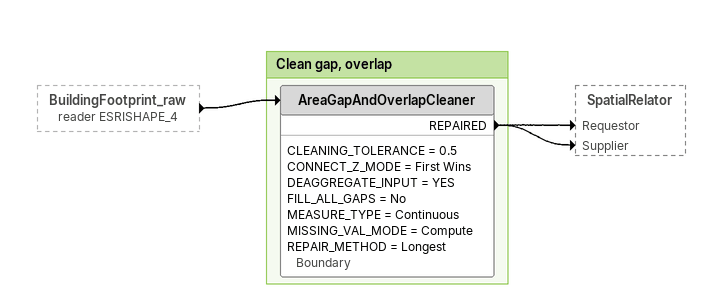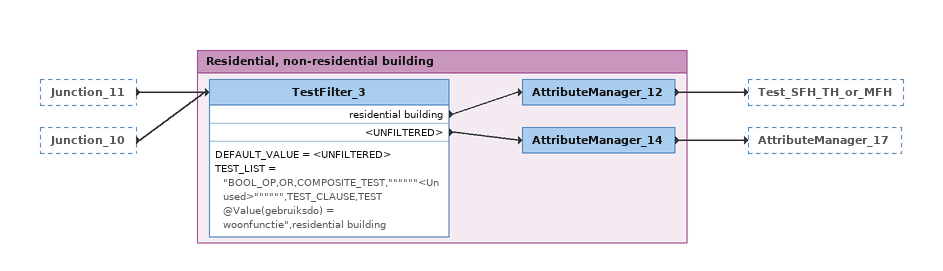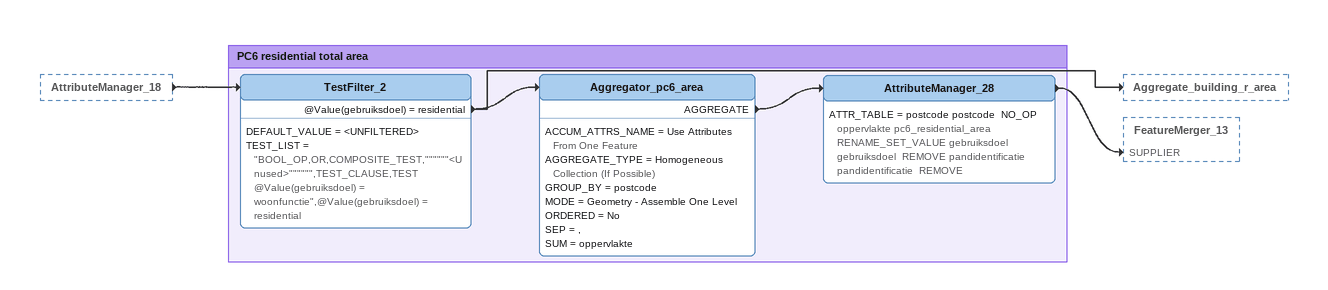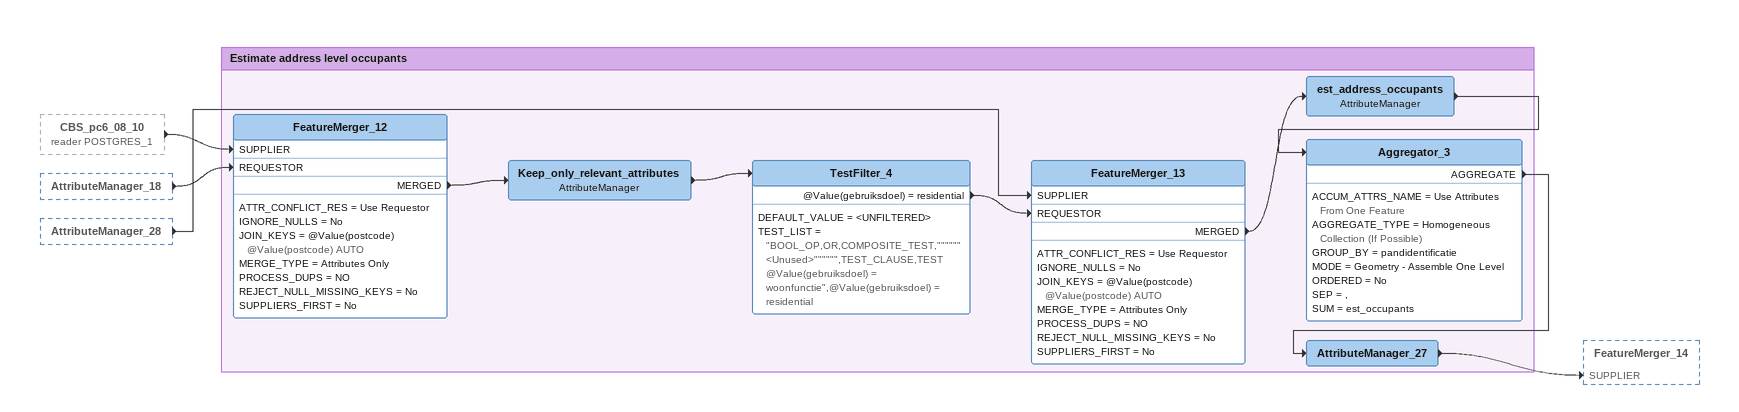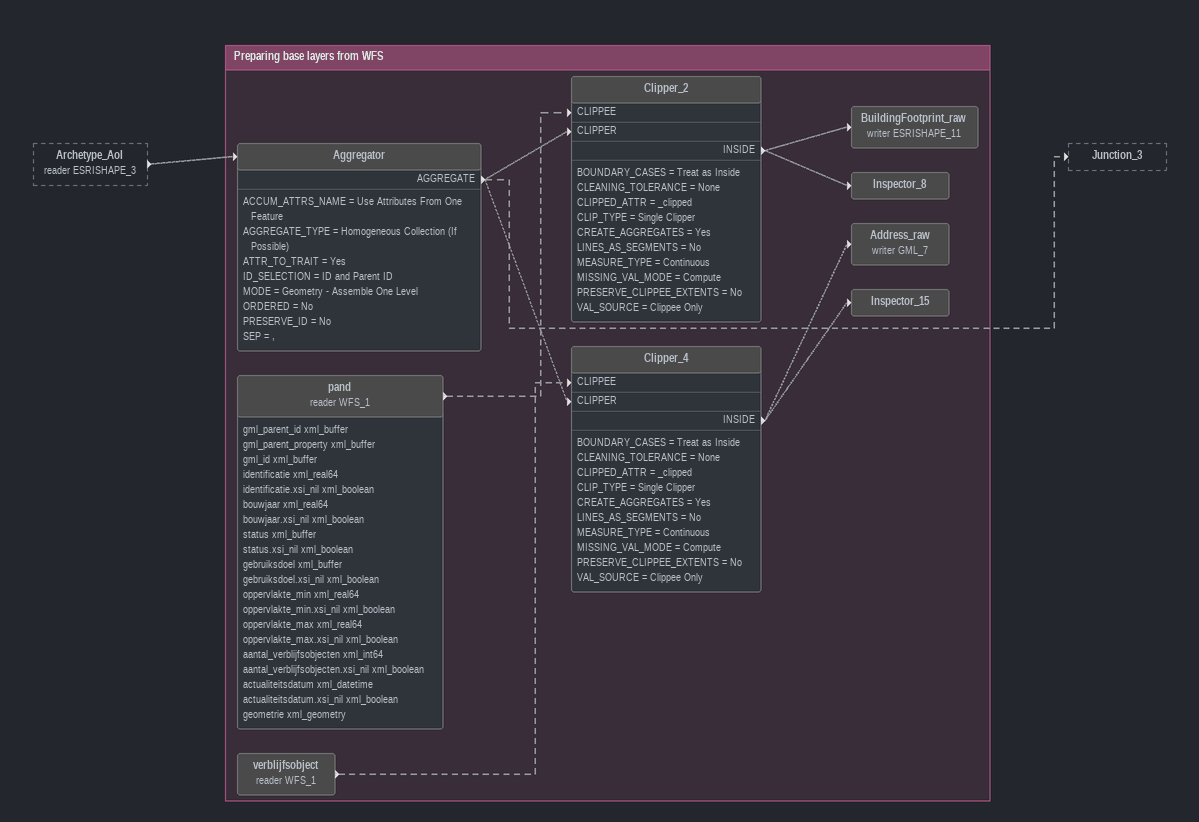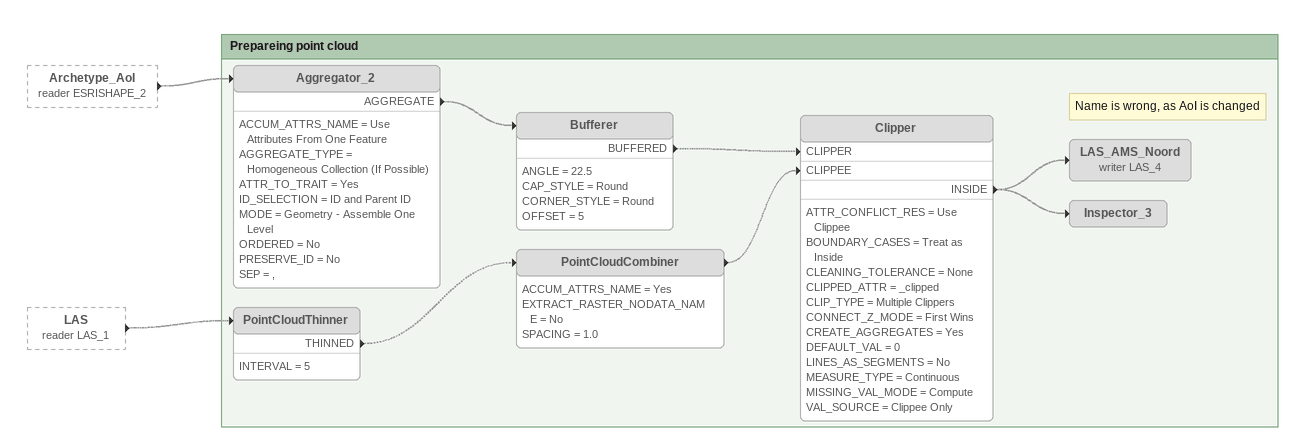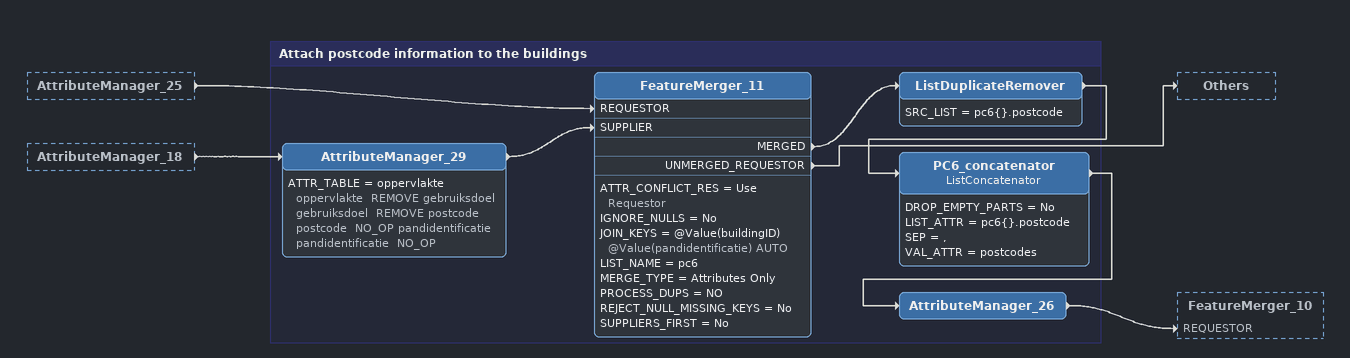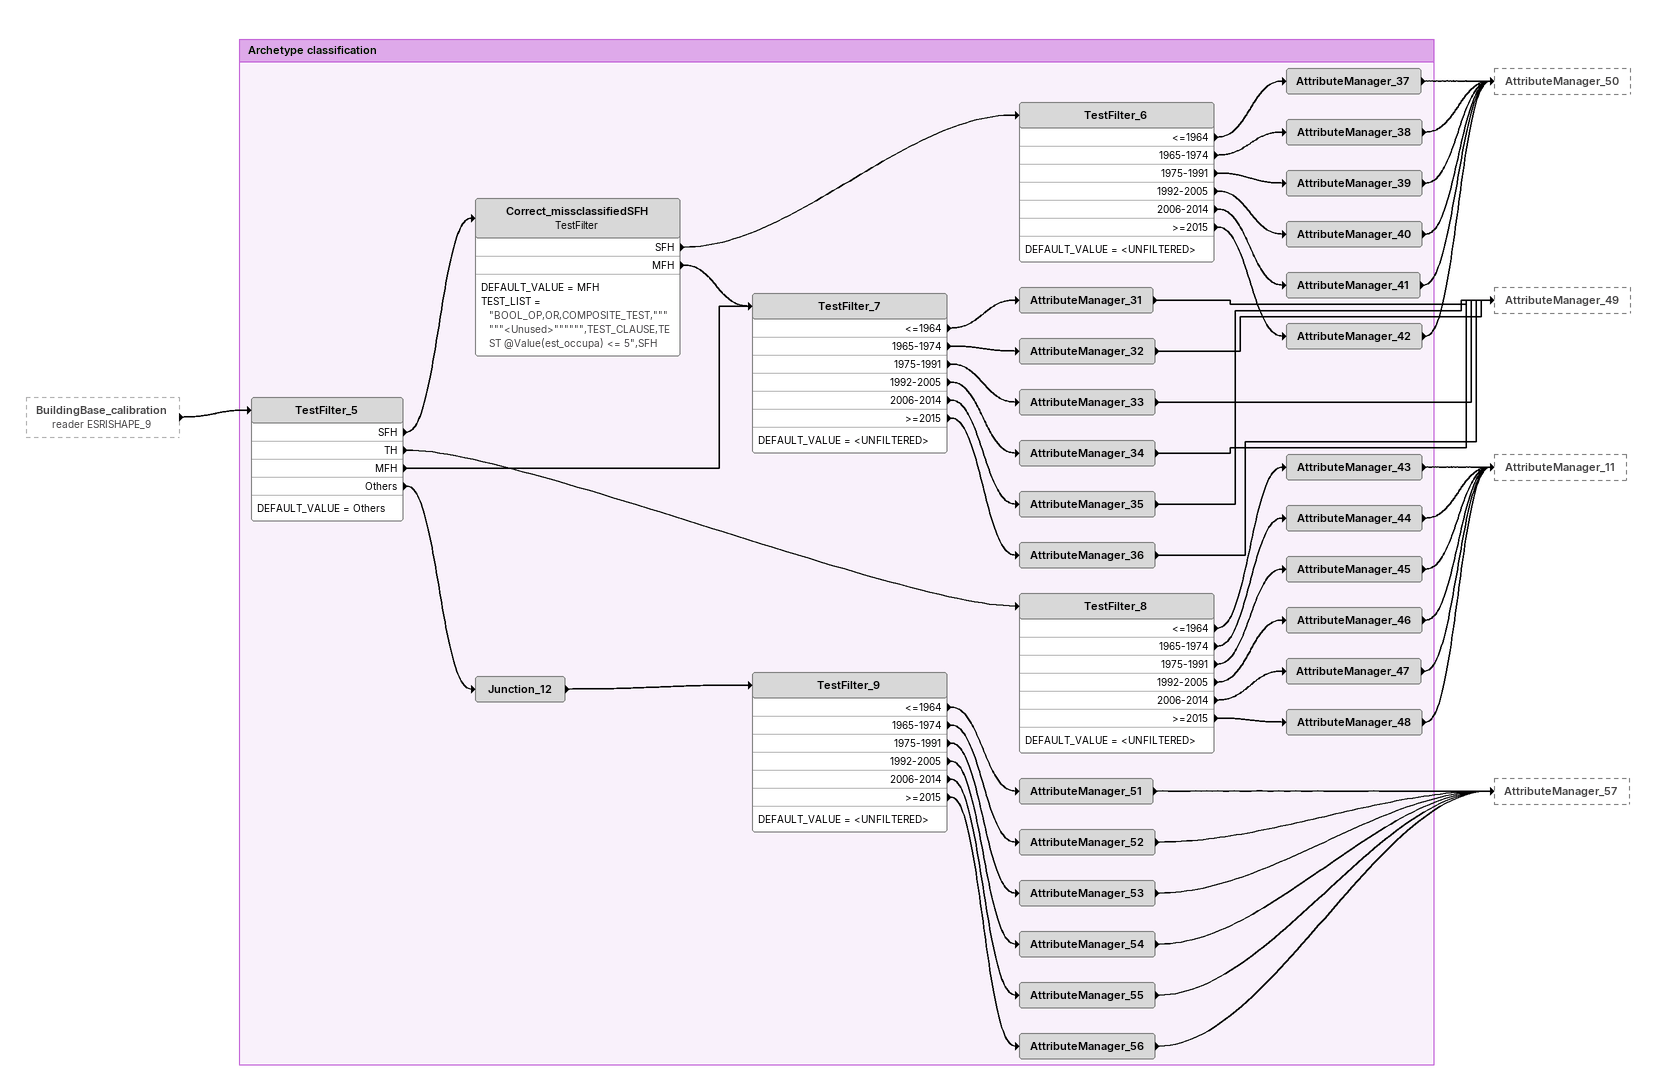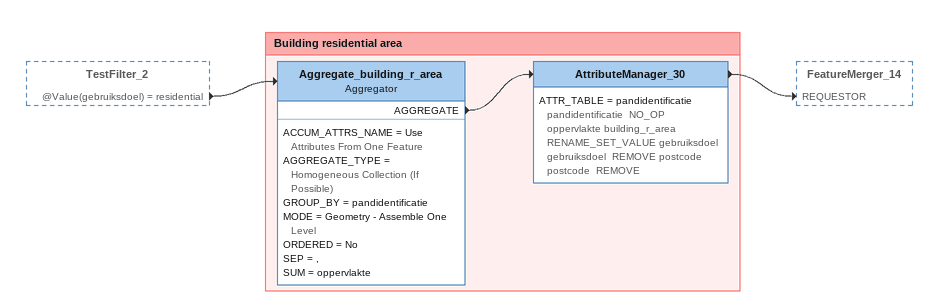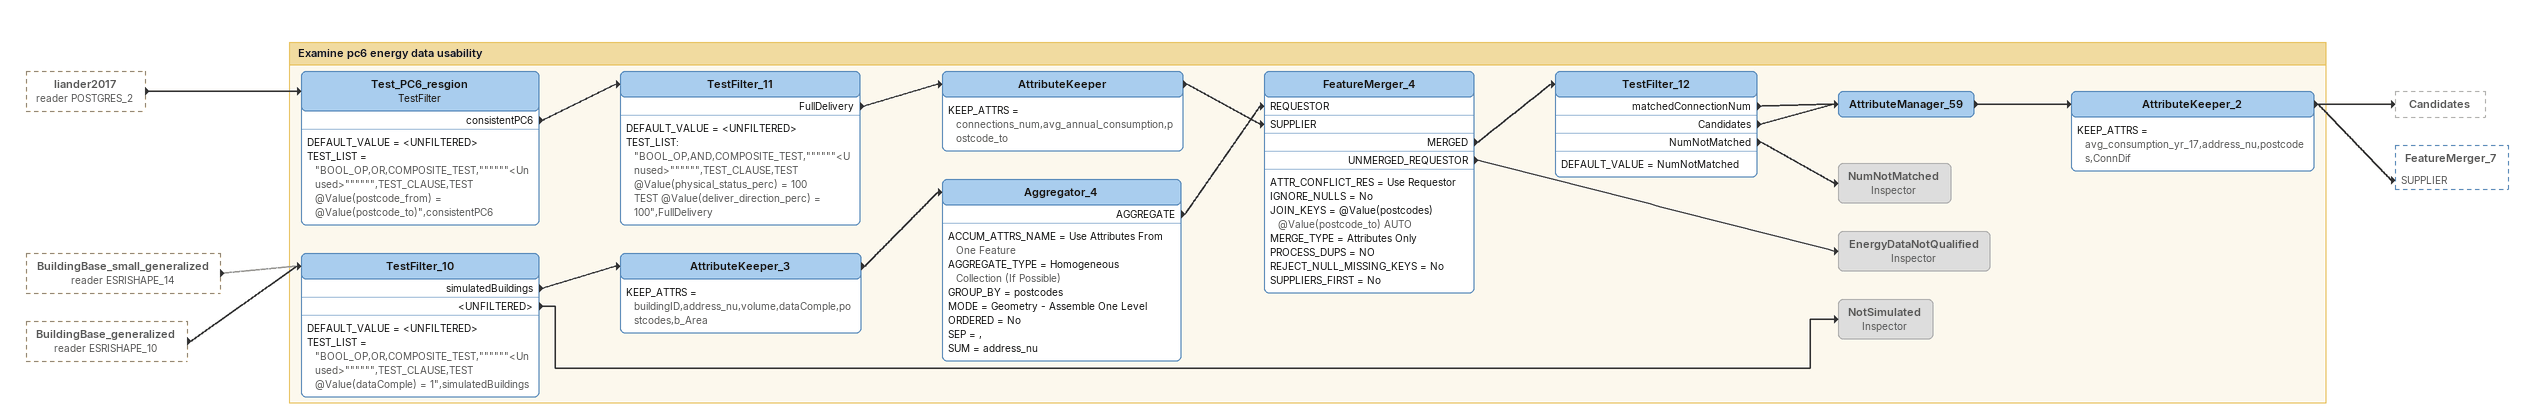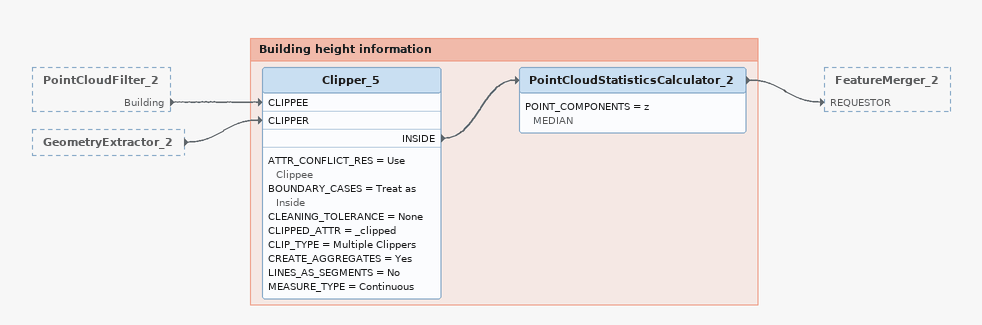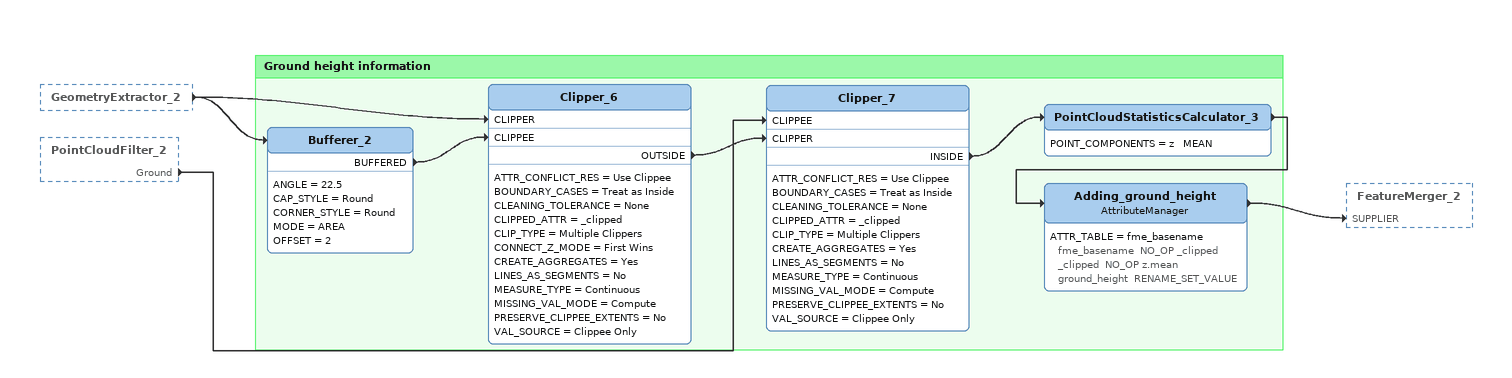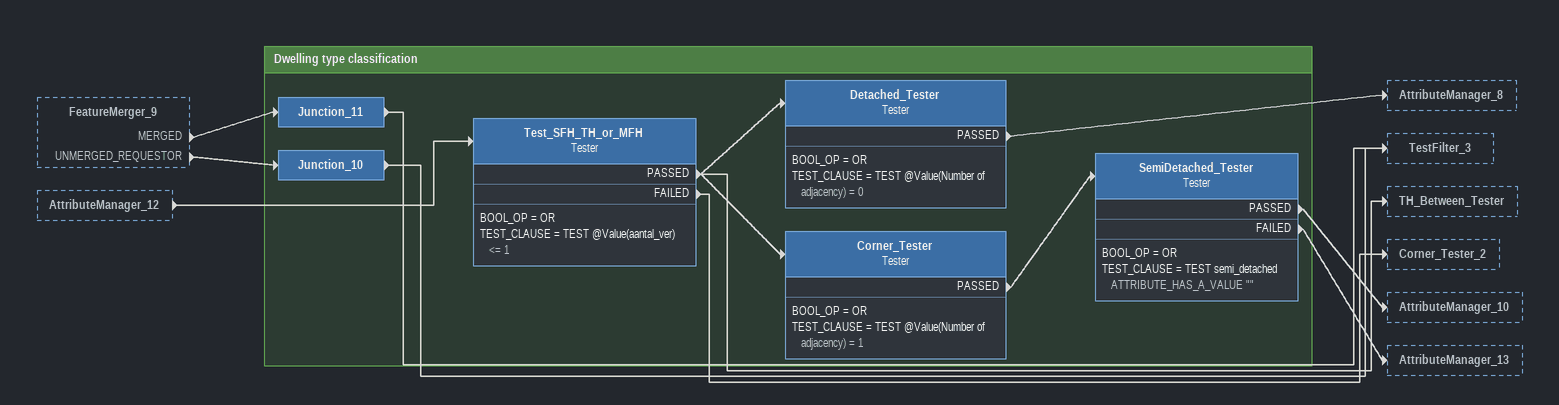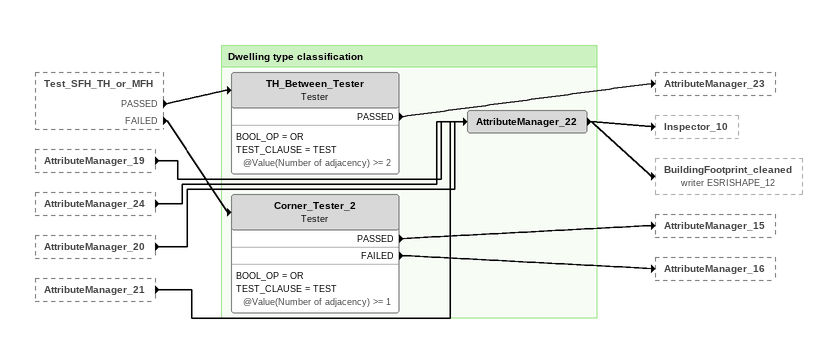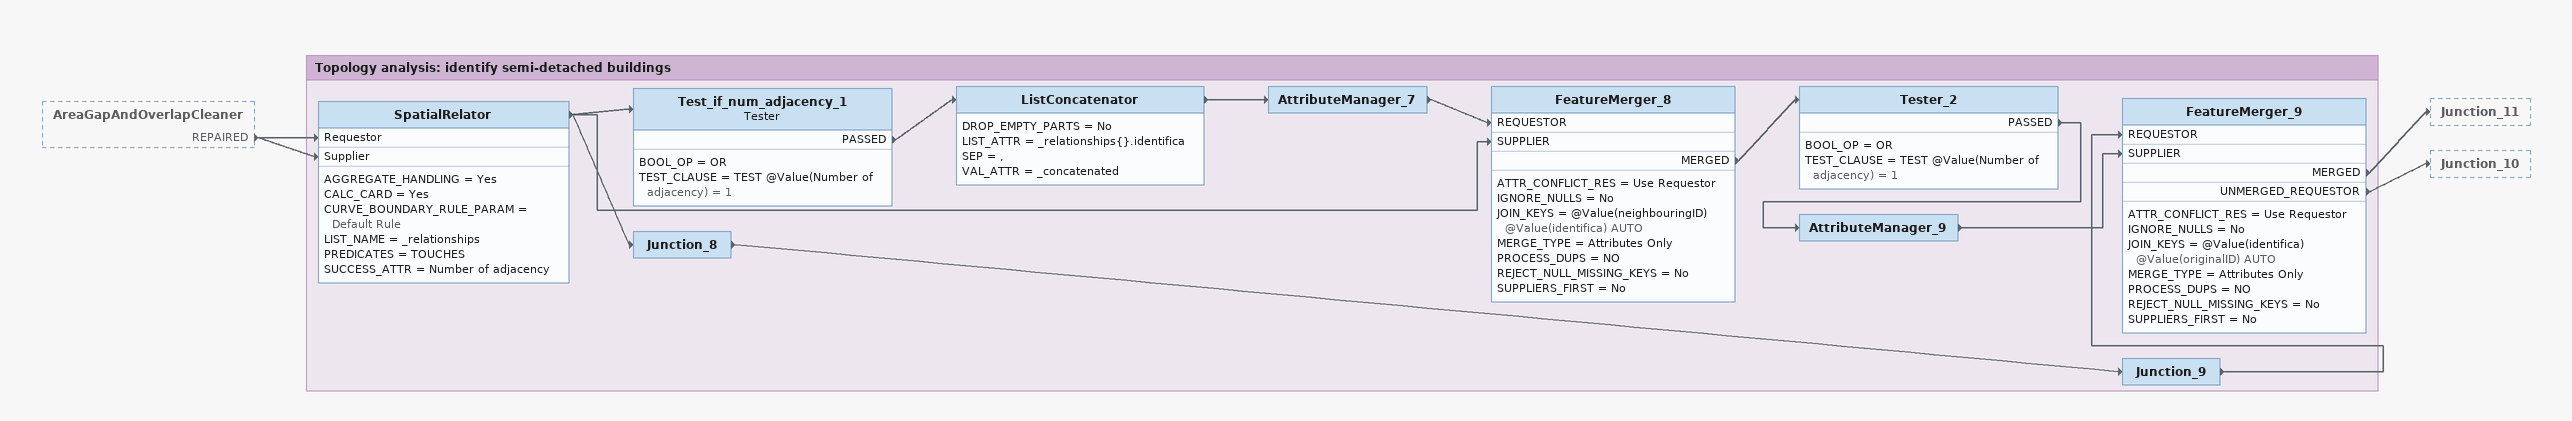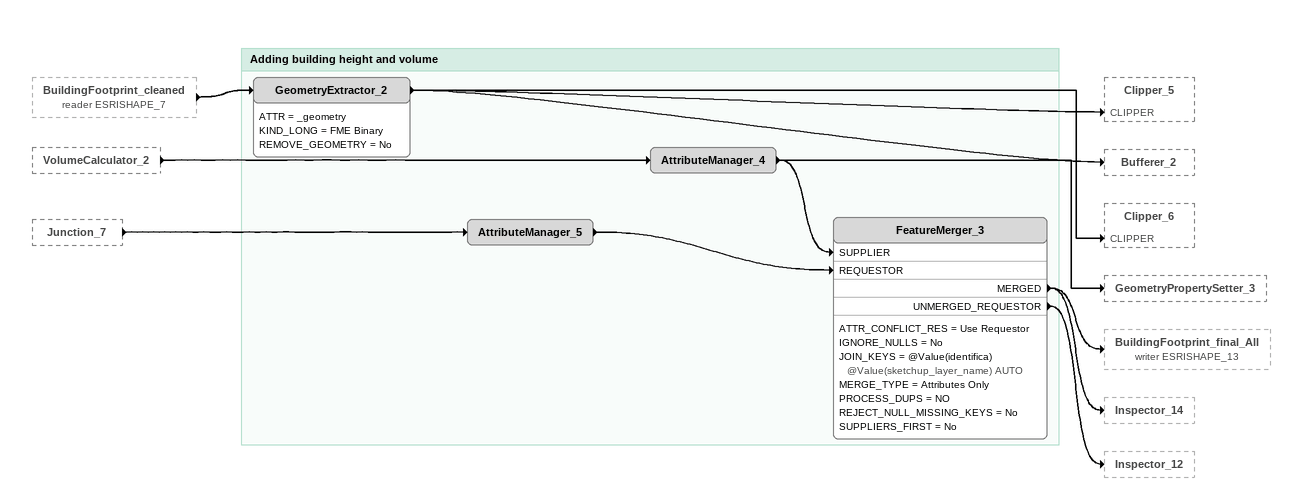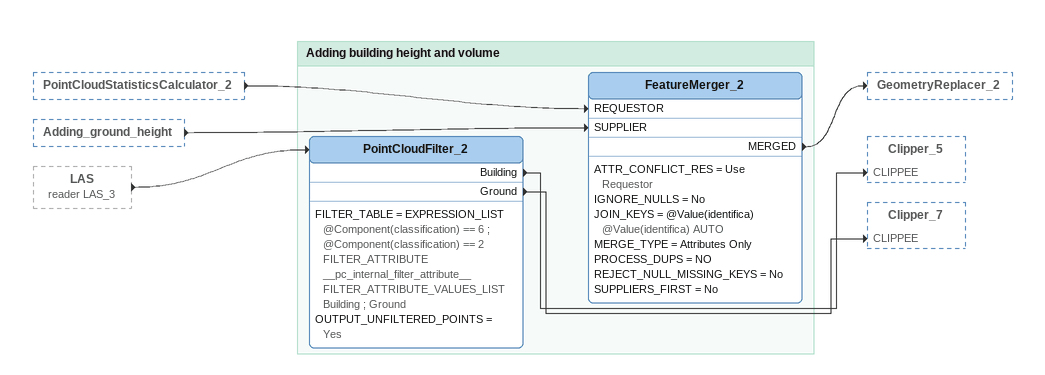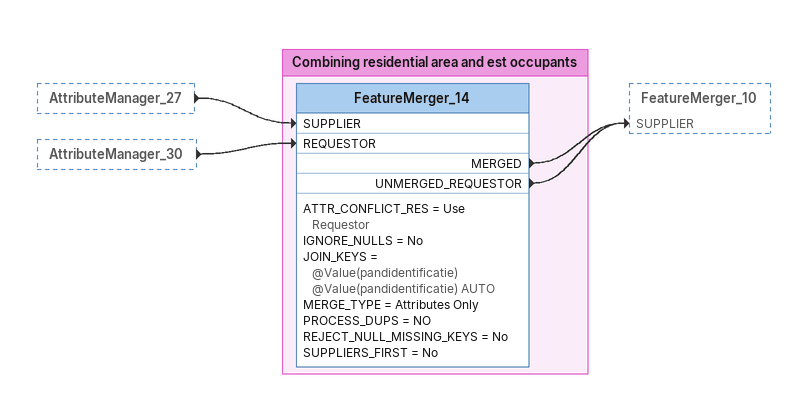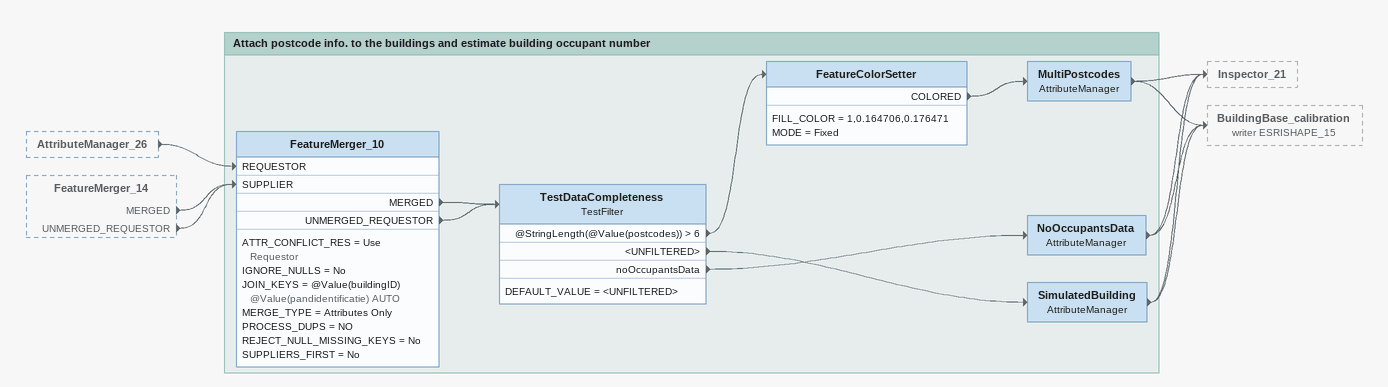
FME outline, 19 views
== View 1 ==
BuildingFootprint_raw (reader ESRISHAPE_4) [outside]
    -> AreaGapAndOverlapCleaner

Bookmark: Clean gap, overlap
AreaGapAndOverlapCleaner
    CLEANING_TOLERANCE = 0.5
    CONNECT_Z_MODE = First Wins
    DEAGGREGATE_INPUT = YES
    FILL_ALL_GAPS = No
    MEASURE_TYPE = Continuous
    MISSING_VAL_MODE = Compute
    REPAIR_METHOD = Longest Boundary
    REPAIRED -> SpatialRelator [Requestor]
    REPAIRED -> SpatialRelator [Supplier]

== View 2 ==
Junction_11 [outside]
    -> TestFilter_3
Junction_10 [outside]
    -> TestFilter_3

Bookmark: Residential, non-residential building
TestFilter_3
    DEFAULT_VALUE = <UNFILTERED>
    TEST_LIST = "BOOL_OP,OR,COMPOSITE_TEST,""""""<Unused>"""""",TEST_CLAUSE,TEST @Value(gebruiksdo) = woonfunctie",residential building
    residential building -> AttributeManager_12
    <UNFILTERED> -> AttributeManager_14
AttributeManager_12
    -> Test_SFH_TH_or_MFH
AttributeManager_14
    -> AttributeManager_17

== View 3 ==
AttributeManager_18 [outside]
    -> TestFilter_2

Bookmark: PC6 residential total area
TestFilter_2
    DEFAULT_VALUE = <UNFILTERED>
    TEST_LIST = "BOOL_OP,OR,COMPOSITE_TEST,""""""<Unused>"""""",TEST_CLAUSE,TEST @Value(gebruiksdoel) = woonfunctie",@Value(gebruiksdoel) = residential
    @Value(gebruiksdoel) = residential -> Aggregator_pc6_area
    @Value(gebruiksdoel) = residential -> Aggregate_building_r_area
Aggregator_pc6_area
    ACCUM_ATTRS_NAME = Use Attributes From One Feature
    AGGREGATE_TYPE = Homogeneous Collection (If Possible)
    GROUP_BY = postcode
    MODE = Geometry - Assemble One Level
    ORDERED = No
    SEP = ,
    SUM = oppervlakte
    AGGREGATE -> AttributeManager_28
AttributeManager_28
    ATTR_TABLE = postcode postcode  NO_OP oppervlakte pc6_residential_area  RENAME_SET_VALUE gebruiksdoel gebruiksdoel  REMOVE pandidentificatie pandidentificatie  REMOVE
    -> FeatureMerger_13 [SUPPLIER]

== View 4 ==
CBS_pc6_08_10 (reader POSTGRES_1) [outside]
    -> FeatureMerger_12 [SUPPLIER]
AttributeManager_18 [outside]
    -> FeatureMerger_12 [REQUESTOR]
AttributeManager_28 [outside]
    -> FeatureMerger_13 [SUPPLIER]

Bookmark: Estimate address level occupants
FeatureMerger_12
    ATTR_CONFLICT_RES = Use Requestor
    IGNORE_NULLS = No
    JOIN_KEYS = @Value(postcode) @Value(postcode) AUTO
    MERGE_TYPE = Attributes Only
    PROCESS_DUPS = NO
    REJECT_NULL_MISSING_KEYS = No
    SUPPLIERS_FIRST = No
    MERGED -> Keep_only_relevant_attributes
Keep_only_relevant_attributes: AttributeManager
    -> TestFilter_4
TestFilter_4
    DEFAULT_VALUE = <UNFILTERED>
    TEST_LIST = "BOOL_OP,OR,COMPOSITE_TEST,""""""<Unused>"""""",TEST_CLAUSE,TEST @Value(gebruiksdoel) = woonfunctie",@Value(gebruiksdoel) = residential
    @Value(gebruiksdoel) = residential -> FeatureMerger_13 [REQUESTOR]
FeatureMerger_13
    ATTR_CONFLICT_RES = Use Requestor
    IGNORE_NULLS = No
    JOIN_KEYS = @Value(postcode) @Value(postcode) AUTO
    MERGE_TYPE = Attributes Only
    PROCESS_DUPS = NO
    REJECT_NULL_MISSING_KEYS = No
    SUPPLIERS_FIRST = No
    MERGED -> est_address_occupants
est_address_occupants: AttributeManager
    -> Aggregator_3
Aggregator_3
    ACCUM_ATTRS_NAME = Use Attributes From One Feature
    AGGREGATE_TYPE = Homogeneous Collection (If Possible)
    GROUP_BY = pandidentificatie
    MODE = Geometry - Assemble One Level
    ORDERED = No
    SEP = ,
    SUM = est_occupants
    AGGREGATE -> AttributeManager_27
AttributeManager_27
    -> FeatureMerger_14 [SUPPLIER]

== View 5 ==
Archetype_AoI (reader ESRISHAPE_3) [outside]
    -> Aggregator [off]

Bookmark: Preparing base layers from WFS
Aggregator [off]
    ACCUM_ATTRS_NAME = Use Attributes From One Feature
    AGGREGATE_TYPE = Homogeneous Collection (If Possible)
    ATTR_TO_TRAIT = Yes
    ID_SELECTION = ID and Parent ID
    MODE = Geometry - Assemble One Level
    ORDERED = No
    PRESERVE_ID = No
    SEP = ,
    AGGREGATE -> Junction_3 [off]
    AGGREGATE -> Clipper_2 [CLIPPER] [off]
    AGGREGATE -> Clipper_4 [CLIPPER] [off]
pand (reader WFS_1) [off]
    attributes: gml_parent_id xml_buffer, gml_parent_property xml_buffer, gml_id xml_buffer, identificatie xml_real64, identificatie.xsi_nil xml_boolean, bouwjaar xml_real64, bouwjaar.xsi_nil xml_boolean, status xml_buffer, status.xsi_nil xml_boolean, gebruiksdoel xml_buffer, gebruiksdoel.xsi_nil xml_boolean, oppervlakte_min xml_real64, oppervlakte_min.xsi_nil xml_boolean, oppervlakte_max xml_real64, oppervlakte_max.xsi_nil xml_boolean, aantal_verblijfsobjecten xml_int64, aantal_verblijfsobjecten.xsi_nil xml_boolean, actualiteitsdatum xml_datetime, actualiteitsdatum.xsi_nil xml_boolean, geometrie xml_geometry
    -> Clipper_2 [CLIPPEE] [off]
Clipper_2 [off]
    BOUNDARY_CASES = Treat as Inside
    CLEANING_TOLERANCE = None
    CLIPPED_ATTR = _clipped
    CLIP_TYPE = Single Clipper
    CREATE_AGGREGATES = Yes
    LINES_AS_SEGMENTS = No
    MEASURE_TYPE = Continuous
    MISSING_VAL_MODE = Compute
    PRESERVE_CLIPPEE_EXTENTS = No
    VAL_SOURCE = Clippee Only
    INSIDE -> BuildingFootprint_raw (writer ESRISHAPE_11) [off]
    INSIDE -> Inspector_8 [off]
BuildingFootprint_raw (writer ESRISHAPE_11) [off]
Inspector_8 [off]
verblijfsobject (reader WFS_1) [off]
    -> Clipper_4 [CLIPPEE] [off]
Clipper_4 [off]
    BOUNDARY_CASES = Treat as Inside
    CLEANING_TOLERANCE = None
    CLIPPED_ATTR = _clipped
    CLIP_TYPE = Single Clipper
    CREATE_AGGREGATES = Yes
    LINES_AS_SEGMENTS = No
    MEASURE_TYPE = Continuous
    MISSING_VAL_MODE = Compute
    PRESERVE_CLIPPEE_EXTENTS = No
    VAL_SOURCE = Clippee Only
    INSIDE -> Inspector_15 [off]
    INSIDE -> Address_raw (writer GML_7) [off]
Address_raw (writer GML_7) [off]
Inspector_15 [off]

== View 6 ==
Archetype_AoI (reader ESRISHAPE_2) [outside]
    -> Aggregator_2 [off]
LAS (reader LAS_1) [outside]
    -> PointCloudThinner [off]

Bookmark: Prepareing point cloud
Aggregator_2 [off]
    ACCUM_ATTRS_NAME = Use Attributes From One Feature
    AGGREGATE_TYPE = Homogeneous Collection (If Possible)
    ATTR_TO_TRAIT = Yes
    ID_SELECTION = ID and Parent ID
    MODE = Geometry - Assemble One Level
    ORDERED = No
    PRESERVE_ID = No
    SEP = ,
    AGGREGATE -> Bufferer [off]
Bufferer [off]
    ANGLE = 22.5
    CAP_STYLE = Round
    CORNER_STYLE = Round
    OFFSET = 5
    BUFFERED -> Clipper [CLIPPER] [off]
PointCloudThinner [off]
    INTERVAL = 5
    THINNED -> PointCloudCombiner [off]
PointCloudCombiner [off]
    ACCUM_ATTRS_NAME = Yes
    EXTRACT_RASTER_NODATA_NAME = No
    SPACING = 1.0
    -> Clipper [CLIPPEE] [off]
Clipper [off]
    ATTR_CONFLICT_RES = Use Clippee
    BOUNDARY_CASES = Treat as Inside
    CLEANING_TOLERANCE = None
    CLIPPED_ATTR = _clipped
    CLIP_TYPE = Multiple Clippers
    CONNECT_Z_MODE = First Wins
    CREATE_AGGREGATES = Yes
    DEFAULT_VAL = 0
    LINES_AS_SEGMENTS = No
    MEASURE_TYPE = Continuous
    MISSING_VAL_MODE = Compute
    VAL_SOURCE = Clippee Only
    INSIDE -> Inspector_3 [off]
    INSIDE -> LAS_AMS_Noord (writer LAS_4) [off]
Note: Name is wrong, as AoI is changed
LAS_AMS_Noord (writer LAS_4) [off]
Inspector_3 [off]

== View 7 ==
AttributeManager_25 [outside]
    -> FeatureMerger_11 [REQUESTOR]
AttributeManager_18 [outside]
    -> AttributeManager_29

Bookmark: Attach postcode information to the buildings
AttributeManager_29
    ATTR_TABLE = oppervlakte oppervlakte  REMOVE gebruiksdoel gebruiksdoel  REMOVE postcode postcode  NO_OP pandidentificatie pandidentificatie  NO_OP
    -> FeatureMerger_11 [SUPPLIER]
FeatureMerger_11
    ATTR_CONFLICT_RES = Use Requestor
    IGNORE_NULLS = No
    JOIN_KEYS = @Value(buildingID) @Value(pandidentificatie) AUTO
    LIST_NAME = pc6
    MERGE_TYPE = Attributes Only
    PROCESS_DUPS = NO
    REJECT_NULL_MISSING_KEYS = No
    SUPPLIERS_FIRST = No
    MERGED -> ListDuplicateRemover
    UNMERGED_REQUESTOR -> Others
ListDuplicateRemover
    SRC_LIST = pc6{}.postcode
    -> PC6_concatenator
PC6_concatenator: ListConcatenator
    DROP_EMPTY_PARTS = No
    LIST_ATTR = pc6{}.postcode
    SEP = ,
    VAL_ATTR = postcodes
    -> AttributeManager_26
AttributeManager_26
    -> FeatureMerger_10 [REQUESTOR]

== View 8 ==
BuildingBase_calibration (reader ESRISHAPE_9) [outside]
    -> TestFilter_5

Bookmark: Archetype classification
TestFilter_5
    DEFAULT_VALUE = Others
    SFH -> Correct_missclassifiedSFH
    TH -> TestFilter_8
    MFH -> TestFilter_7
    Others -> Junction_12
Correct_missclassifiedSFH: TestFilter
    DEFAULT_VALUE = MFH
    TEST_LIST = "BOOL_OP,OR,COMPOSITE_TEST,""""""<Unused>"""""",TEST_CLAUSE,TEST @Value(est_occupa) <= 5",SFH
    SFH -> TestFilter_6
    MFH -> TestFilter_7
TestFilter_6
    DEFAULT_VALUE = <UNFILTERED>
    <=1964 -> AttributeManager_37
    1965-1974 -> AttributeManager_38
    1975-1991 -> AttributeManager_39
    1992-2005 -> AttributeManager_40
    2006-2014 -> AttributeManager_41
    >=2015 -> AttributeManager_42
AttributeManager_37
    -> AttributeManager_50
AttributeManager_38
    -> AttributeManager_50
AttributeManager_39
    -> AttributeManager_50
AttributeManager_40
    -> AttributeManager_50
AttributeManager_41
    -> AttributeManager_50
AttributeManager_42
    -> AttributeManager_50
TestFilter_7
    DEFAULT_VALUE = <UNFILTERED>
    <=1964 -> AttributeManager_31
    1965-1974 -> AttributeManager_32
    1975-1991 -> AttributeManager_33
    1992-2005 -> AttributeManager_34
    2006-2014 -> AttributeManager_35
    >=2015 -> AttributeManager_36
AttributeManager_31
    -> AttributeManager_49
AttributeManager_32
    -> AttributeManager_49
AttributeManager_33
    -> AttributeManager_49
AttributeManager_34
    -> AttributeManager_49
AttributeManager_35
    -> AttributeManager_49
AttributeManager_36
    -> AttributeManager_49
TestFilter_8
    DEFAULT_VALUE = <UNFILTERED>
    <=1964 -> AttributeManager_43
    1965-1974 -> AttributeManager_44
    1975-1991 -> AttributeManager_45
    1992-2005 -> AttributeManager_46
    2006-2014 -> AttributeManager_47
    >=2015 -> AttributeManager_48
AttributeManager_43
    -> AttributeManager_11
AttributeManager_44
    -> AttributeManager_11
AttributeManager_45
    -> AttributeManager_11
AttributeManager_46
    -> AttributeManager_11
AttributeManager_47
    -> AttributeManager_11
AttributeManager_48
    -> AttributeManager_11
Junction_12
    -> TestFilter_9
TestFilter_9
    DEFAULT_VALUE = <UNFILTERED>
    <=1964 -> AttributeManager_51
    1965-1974 -> AttributeManager_52
    1975-1991 -> AttributeManager_53
    1992-2005 -> AttributeManager_54
    2006-2014 -> AttributeManager_55
    >=2015 -> AttributeManager_56
AttributeManager_51
    -> AttributeManager_57
AttributeManager_52
    -> AttributeManager_57
AttributeManager_53
    -> AttributeManager_57
AttributeManager_54
    -> AttributeManager_57
AttributeManager_55
    -> AttributeManager_57
AttributeManager_56
    -> AttributeManager_57

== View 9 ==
TestFilter_2 [outside]
    @Value(gebruiksdoel) = residential -> Aggregate_building_r_area

Bookmark: Building residential area
Aggregate_building_r_area: Aggregator
    ACCUM_ATTRS_NAME = Use Attributes From One Feature
    AGGREGATE_TYPE = Homogeneous Collection (If Possible)
    GROUP_BY = pandidentificatie
    MODE = Geometry - Assemble One Level
    ORDERED = No
    SEP = ,
    SUM = oppervlakte
    AGGREGATE -> AttributeManager_30
AttributeManager_30
    ATTR_TABLE = pandidentificatie pandidentificatie  NO_OP oppervlakte building_r_area  RENAME_SET_VALUE gebruiksdoel gebruiksdoel  REMOVE postcode postcode  REMOVE
    -> FeatureMerger_14 [REQUESTOR]

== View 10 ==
liander2017 (reader POSTGRES_2) [outside]
    -> Test_PC6_resgion
BuildingBase_small_generalized (reader ESRISHAPE_14) [outside]
    -> TestFilter_10 [off]
BuildingBase_generalized (reader ESRISHAPE_10) [outside]
    -> TestFilter_10

Bookmark: Examine pc6 energy data usability
Test_PC6_resgion: TestFilter
    DEFAULT_VALUE = <UNFILTERED>
    TEST_LIST = "BOOL_OP,OR,COMPOSITE_TEST,""""""<Unused>"""""",TEST_CLAUSE,TEST @Value(postcode_from) = @Value(postcode_to)",consistentPC6
    consistentPC6 -> TestFilter_11
TestFilter_11
    DEFAULT_VALUE = <UNFILTERED>
    TEST_LIST:
      "BOOL_OP,AND,COMPOSITE_TEST,""""""<Unused>"""""",TEST_CLAUSE,TEST @Value(physical_status_perc) = 100
      TEST @Value(deliver_direction_perc) = 100",FullDelivery
    FullDelivery -> AttributeKeeper
AttributeKeeper
    KEEP_ATTRS = connections_num,avg_annual_consumption,postcode_to
    -> FeatureMerger_4 [SUPPLIER]
TestFilter_10
    DEFAULT_VALUE = <UNFILTERED>
    TEST_LIST = "BOOL_OP,OR,COMPOSITE_TEST,""""""<Unused>"""""",TEST_CLAUSE,TEST @Value(dataComple) = 1",simulatedBuildings
    simulatedBuildings -> AttributeKeeper_3
    <UNFILTERED> -> NotSimulated
AttributeKeeper_3
    KEEP_ATTRS = buildingID,address_nu,volume,dataComple,postcodes,b_Area
    -> Aggregator_4
Aggregator_4
    ACCUM_ATTRS_NAME = Use Attributes From One Feature
    AGGREGATE_TYPE = Homogeneous Collection (If Possible)
    GROUP_BY = postcodes
    MODE = Geometry - Assemble One Level
    ORDERED = No
    SEP = ,
    SUM = address_nu
    AGGREGATE -> FeatureMerger_4 [REQUESTOR]
FeatureMerger_4
    ATTR_CONFLICT_RES = Use Requestor
    IGNORE_NULLS = No
    JOIN_KEYS = @Value(postcodes) @Value(postcode_to) AUTO
    MERGE_TYPE = Attributes Only
    PROCESS_DUPS = NO
    REJECT_NULL_MISSING_KEYS = No
    SUPPLIERS_FIRST = No
    MERGED -> TestFilter_12
    UNMERGED_REQUESTOR -> EnergyDataNotQualified
TestFilter_12
    DEFAULT_VALUE = NumNotMatched
    matchedConnectionNum -> AttributeManager_59
    Candidates -> AttributeManager_59
    NumNotMatched -> NumNotMatched
AttributeManager_59
    -> AttributeKeeper_2
AttributeKeeper_2
    KEEP_ATTRS = avg_consumption_yr_17,address_nu,postcodes,ConnDif
    -> Candidates
    -> FeatureMerger_7 [SUPPLIER]
NumNotMatched: Inspector [off]
EnergyDataNotQualified: Inspector [off]
NotSimulated: Inspector [off]

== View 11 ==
PointCloudFilter_2 [outside]
    Building -> Clipper_5 [CLIPPEE]
GeometryExtractor_2 [outside]
    -> Clipper_5 [CLIPPER]

Bookmark: Building height information
Clipper_5
    ATTR_CONFLICT_RES = Use Clippee
    BOUNDARY_CASES = Treat as Inside
    CLEANING_TOLERANCE = None
    CLIPPED_ATTR = _clipped
    CLIP_TYPE = Multiple Clippers
    CREATE_AGGREGATES = Yes
    LINES_AS_SEGMENTS = No
    MEASURE_TYPE = Continuous
    INSIDE -> PointCloudStatisticsCalculator_2
PointCloudStatisticsCalculator_2
    POINT_COMPONENTS = z       MEDIAN
    -> FeatureMerger_2 [REQUESTOR]

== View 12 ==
GeometryExtractor_2 [outside]
    -> Bufferer_2
    -> Clipper_6 [CLIPPER]
PointCloudFilter_2 [outside]
    Ground -> Clipper_7 [CLIPPEE]

Bookmark: Ground height information
Bufferer_2
    ANGLE = 22.5
    CAP_STYLE = Round
    CORNER_STYLE = Round
    MODE = AREA
    OFFSET = 2
    BUFFERED -> Clipper_6 [CLIPPEE]
Clipper_6
    ATTR_CONFLICT_RES = Use Clippee
    BOUNDARY_CASES = Treat as Inside
    CLEANING_TOLERANCE = None
    CLIPPED_ATTR = _clipped
    CLIP_TYPE = Multiple Clippers
    CONNECT_Z_MODE = First Wins
    CREATE_AGGREGATES = Yes
    LINES_AS_SEGMENTS = No
    MEASURE_TYPE = Continuous
    MISSING_VAL_MODE = Compute
    PRESERVE_CLIPPEE_EXTENTS = No
    VAL_SOURCE = Clippee Only
    OUTSIDE -> Clipper_7 [CLIPPER]
Clipper_7
    ATTR_CONFLICT_RES = Use Clippee
    BOUNDARY_CASES = Treat as Inside
    CLEANING_TOLERANCE = None
    CLIPPED_ATTR = _clipped
    CLIP_TYPE = Multiple Clippers
    CREATE_AGGREGATES = Yes
    LINES_AS_SEGMENTS = No
    MEASURE_TYPE = Continuous
    MISSING_VAL_MODE = Compute
    PRESERVE_CLIPPEE_EXTENTS = No
    VAL_SOURCE = Clippee Only
    INSIDE -> PointCloudStatisticsCalculator_3
PointCloudStatisticsCalculator_3
    POINT_COMPONENTS = z   MEAN
    -> Adding_ground_height
Adding_ground_height: AttributeManager
    ATTR_TABLE = fme_basename fme_basename  NO_OP _clipped _clipped  NO_OP z.mean ground_height  RENAME_SET_VALUE
    -> FeatureMerger_2 [SUPPLIER]

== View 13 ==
FeatureMerger_9 [outside]
    MERGED -> Junction_11
    UNMERGED_REQUESTOR -> Junction_10
AttributeManager_12 [outside]
    -> Test_SFH_TH_or_MFH

Bookmark: Dwelling type classification
Junction_11
    -> TestFilter_3
Junction_10
    -> TestFilter_3
Test_SFH_TH_or_MFH: Tester
    BOOL_OP = OR
    TEST_CLAUSE = TEST @Value(aantal_ver) <= 1
    PASSED -> Detached_Tester
    PASSED -> Corner_Tester
    PASSED -> TH_Between_Tester
    FAILED -> Corner_Tester_2
Detached_Tester: Tester
    BOOL_OP = OR
    TEST_CLAUSE = TEST @Value(Number of adjacency) = 0
    PASSED -> AttributeManager_8
Corner_Tester: Tester
    BOOL_OP = OR
    TEST_CLAUSE = TEST @Value(Number of adjacency) = 1
    PASSED -> SemiDetached_Tester
SemiDetached_Tester: Tester
    BOOL_OP = OR
    TEST_CLAUSE = TEST semi_detached ATTRIBUTE_HAS_A_VALUE ""
    PASSED -> AttributeManager_10
    FAILED -> AttributeManager_13

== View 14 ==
Test_SFH_TH_or_MFH [outside]
    PASSED -> TH_Between_Tester
    FAILED -> Corner_Tester_2
AttributeManager_19 [outside]
    -> AttributeManager_22
AttributeManager_24 [outside]
    -> AttributeManager_22
AttributeManager_20 [outside]
    -> AttributeManager_22
AttributeManager_21 [outside]
    -> AttributeManager_22

Bookmark: Dwelling type classification
TH_Between_Tester: Tester
    BOOL_OP = OR
    TEST_CLAUSE = TEST @Value(Number of adjacency) >= 2
    PASSED -> AttributeManager_23
Corner_Tester_2: Tester
    BOOL_OP = OR
    TEST_CLAUSE = TEST @Value(Number of adjacency) >= 1
    PASSED -> AttributeManager_15
    FAILED -> AttributeManager_16
AttributeManager_22
    -> Inspector_10
    -> BuildingFootprint_cleaned (writer ESRISHAPE_12)

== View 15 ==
AreaGapAndOverlapCleaner [outside]
    REPAIRED -> SpatialRelator [Requestor]
    REPAIRED -> SpatialRelator [Supplier]

Bookmark: Topology analysis: identify semi-detached buildings
SpatialRelator
    AGGREGATE_HANDLING = Yes
    CALC_CARD = Yes
    CURVE_BOUNDARY_RULE_PARAM = Default Rule
    LIST_NAME = _relationships
    PREDICATES = TOUCHES
    SUCCESS_ATTR = Number of adjacency
    -> Test_if_num_adjacency_1
    -> FeatureMerger_8 [SUPPLIER]
    -> Junction_8
Test_if_num_adjacency_1: Tester
    BOOL_OP = OR
    TEST_CLAUSE = TEST @Value(Number of adjacency) = 1
    PASSED -> ListConcatenator
ListConcatenator
    DROP_EMPTY_PARTS = No
    LIST_ATTR = _relationships{}.identifica
    SEP = ,
    VAL_ATTR = _concatenated
    -> AttributeManager_7
AttributeManager_7
    -> FeatureMerger_8 [REQUESTOR]
FeatureMerger_8
    ATTR_CONFLICT_RES = Use Requestor
    IGNORE_NULLS = No
    JOIN_KEYS = @Value(neighbouringID) @Value(identifica) AUTO
    MERGE_TYPE = Attributes Only
    PROCESS_DUPS = NO
    REJECT_NULL_MISSING_KEYS = No
    SUPPLIERS_FIRST = No
    MERGED -> Tester_2
Tester_2
    BOOL_OP = OR
    TEST_CLAUSE = TEST @Value(Number of adjacency) = 1
    PASSED -> AttributeManager_9
AttributeManager_9
    -> FeatureMerger_9 [SUPPLIER]
Junction_8
    -> Junction_9
Junction_9
    -> FeatureMerger_9 [REQUESTOR]
FeatureMerger_9
    ATTR_CONFLICT_RES = Use Requestor
    IGNORE_NULLS = No
    JOIN_KEYS = @Value(identifica) @Value(originalID) AUTO
    MERGE_TYPE = Attributes Only
    PROCESS_DUPS = NO
    REJECT_NULL_MISSING_KEYS = No
    SUPPLIERS_FIRST = No
    MERGED -> Junction_11
    UNMERGED_REQUESTOR -> Junction_10

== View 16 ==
BuildingFootprint_cleaned (reader ESRISHAPE_7) [outside]
    -> GeometryExtractor_2
VolumeCalculator_2 [outside]
    -> AttributeManager_4
Junction_7 [outside]
    -> AttributeManager_5

Bookmark: Adding building height and volume
GeometryExtractor_2
    ATTR = _geometry
    KIND_LONG = FME Binary
    REMOVE_GEOMETRY = No
    -> Clipper_5 [CLIPPER]
    -> Bufferer_2
    -> Clipper_6 [CLIPPER]
AttributeManager_5
    -> FeatureMerger_3 [REQUESTOR]
AttributeManager_4
    -> GeometryPropertySetter_3
    -> FeatureMerger_3 [SUPPLIER]
FeatureMerger_3
    ATTR_CONFLICT_RES = Use Requestor
    IGNORE_NULLS = No
    JOIN_KEYS = @Value(identifica) @Value(sketchup_layer_name) AUTO
    MERGE_TYPE = Attributes Only
    PROCESS_DUPS = NO
    REJECT_NULL_MISSING_KEYS = No
    SUPPLIERS_FIRST = No
    MERGED -> BuildingFootprint_final_All (writer ESRISHAPE_13)
    MERGED -> Inspector_14
    UNMERGED_REQUESTOR -> Inspector_12

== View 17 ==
PointCloudStatisticsCalculator_2 [outside]
    -> FeatureMerger_2 [REQUESTOR]
Adding_ground_height [outside]
    -> FeatureMerger_2 [SUPPLIER]
LAS (reader LAS_3) [outside]
    -> PointCloudFilter_2

Bookmark: Adding building height and volume
PointCloudFilter_2
    FILTER_TABLE = EXPRESSION_LIST @Component(classification) == 6 ; @Component(classification) == 2 FILTER_ATTRIBUTE __pc_internal_filter_attribute__ FILTER_ATTRIBUTE_VALUES_LIST Building ; Ground
    OUTPUT_UNFILTERED_POINTS = Yes
    Building -> Clipper_5 [CLIPPEE]
    Ground -> Clipper_7 [CLIPPEE]
FeatureMerger_2
    ATTR_CONFLICT_RES = Use Requestor
    IGNORE_NULLS = No
    JOIN_KEYS = @Value(identifica) @Value(identifica) AUTO
    MERGE_TYPE = Attributes Only
    PROCESS_DUPS = NO
    REJECT_NULL_MISSING_KEYS = No
    SUPPLIERS_FIRST = No
    MERGED -> GeometryReplacer_2

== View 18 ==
AttributeManager_27 [outside]
    -> FeatureMerger_14 [SUPPLIER]
AttributeManager_30 [outside]
    -> FeatureMerger_14 [REQUESTOR]

Bookmark: Combining residential area and est occupants
FeatureMerger_14
    ATTR_CONFLICT_RES = Use Requestor
    IGNORE_NULLS = No
    JOIN_KEYS = @Value(pandidentificatie) @Value(pandidentificatie) AUTO
    MERGE_TYPE = Attributes Only
    PROCESS_DUPS = NO
    REJECT_NULL_MISSING_KEYS = No
    SUPPLIERS_FIRST = No
    MERGED -> FeatureMerger_10 [SUPPLIER]
    UNMERGED_REQUESTOR -> FeatureMerger_10 [SUPPLIER]

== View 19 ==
AttributeManager_26 [outside]
    -> FeatureMerger_10 [REQUESTOR]
FeatureMerger_14 [outside]
    MERGED -> FeatureMerger_10 [SUPPLIER]
    UNMERGED_REQUESTOR -> FeatureMerger_10 [SUPPLIER]

Bookmark: Attach postcode info. to the buildings and estimate building occupant number
FeatureMerger_10
    ATTR_CONFLICT_RES = Use Requestor
    IGNORE_NULLS = No
    JOIN_KEYS = @Value(buildingID) @Value(pandidentificatie) AUTO
    MERGE_TYPE = Attributes Only
    PROCESS_DUPS = NO
    REJECT_NULL_MISSING_KEYS = No
    SUPPLIERS_FIRST = No
    MERGED -> TestDataCompleteness
    UNMERGED_REQUESTOR -> TestDataCompleteness
TestDataCompleteness: TestFilter
    DEFAULT_VALUE = <UNFILTERED>
    @StringLength(@Value(postcodes)) > 6 -> FeatureColorSetter
    <UNFILTERED> -> SimulatedBuilding
    noOccupantsData -> NoOccupantsData
FeatureColorSetter
    FILL_COLOR = 1,0.164706,0.176471
    MODE = Fixed
    COLORED -> MultiPostcodes
MultiPostcodes: AttributeManager
    -> Inspector_21
    -> BuildingBase_calibration (writer ESRISHAPE_15)
NoOccupantsData: AttributeManager
    -> Inspector_21
    -> BuildingBase_calibration (writer ESRISHAPE_15)
SimulatedBuilding: AttributeManager
    -> Inspector_21
    -> BuildingBase_calibration (writer ESRISHAPE_15)
